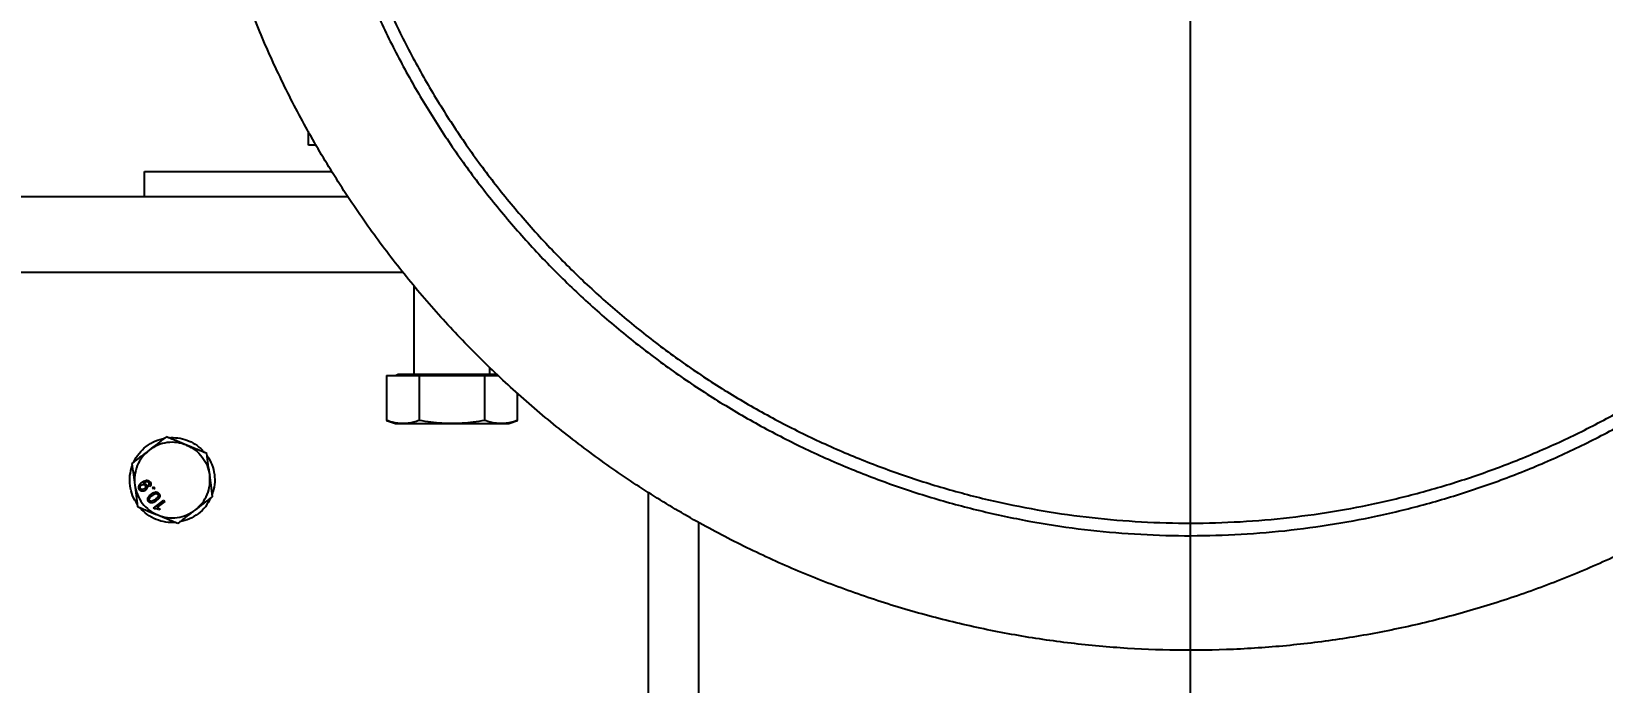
# Model space of a CAD drawing. Header units: millimetres. Extents: x 1293 to 41893, y 1011 to 26911.
# Drawn here: x 32027.9 to 32443.7, y 6806.8 to 6979.1 of the extents above; entities that cross this region are included whole.
import ezdxf

# ---------------------------------------------------------------- set-up
doc = ezdxf.new("R2010")
doc.units = ezdxf.units.MM
doc.header["$LTSCALE"] = 50
doc.layers.add('CAPA_1', color=7, linetype='Continuous')
doc.layers.add('MAQUINAS', color=11, linetype='Continuous')
doc.styles.add('SLDTEXTSTYLE0', font='TXT', dxfattribs={"width": 0.75})
doc.dimstyles.new('SLDDIMSTYLE0', dxfattribs={"dimtxt": 100, "dimasz": 100, "dimexe": 0, "dimexo": 0.0625, "dimgap": 25, "dimtad": 2, "dimdec": 0, "dimlfac": 1.5, "dimrnd": 1e-09, "dimzin": 12, "dimdsep": 46, "dimtxsty": 'SLDTEXTSTYLE0', "dimsah": 1, "dimcen": 0.09, "dimadec": 0, "dimazin": 3, "dimtfac": 1, "dimtdec": 0, "dimtofl": 0, "dimtmove": 0, "dimatfit": 3, "dimfxl": 1, "dimfrac": 2, "dimtolj": 1, "dimtzin": 12, "dimarcsym": 0})

# ---------------------------------------------------------------- blocks, each defined once
blk = doc.blocks.new('_D_33')
at = {"layer": 'CAPA_1', "transparency": 16777216}
for p, q in [((32398.05, 7082.32), (33347.97, 7082.32)), ((33297.97, 7082.32), (33297.97, 6676.03)), ((32899.11, 6676.03), (33347.97, 6676.03))]:
    blk.add_line(p, q, dxfattribs=at)
for points in [[(33297.97, 7082.32), (33282.59, 6982.32), (33313.36, 6982.32)], [(33297.97, 6676.03), (33313.36, 6776.03), (33282.59, 6776.03)]]:
    blk.add_solid(points, dxfattribs=at)
at = {"layer": 'CAPA_1', "transparency": 16777216, "insert": (33169.07, 6768.34), "char_height": 100, "attachment_point": 1, "rotation": 90, "style": 'SLDTEXTSTYLE0'}
blk.add_mtext('609', dxfattribs=at)
blk = doc.blocks.new('_D_37')
at = {"layer": 'CAPA_1', "transparency": 16777216}
for p, q in [((32334.55, 7018.82), (32334.55, 4682.7)), ((31494.97, 5040.86), (31494.97, 4682.7)), ((31494.97, 4732.7), (32334.55, 4732.7))]:
    blk.add_line(p, q, dxfattribs=at)
for points in [[(31494.97, 4732.7), (31594.97, 4717.31), (31594.97, 4748.08)], [(32334.55, 4732.7), (32234.55, 4748.08), (32234.55, 4717.31)]]:
    blk.add_solid(points, dxfattribs=at)
at = {"layer": 'CAPA_1', "transparency": 16777216, "insert": (31766.98, 4861.6), "char_height": 100, "attachment_point": 1, "style": 'SLDTEXTSTYLE0'}
blk.add_mtext('1259', dxfattribs=at)

msp = doc.modelspace()

# ---------------------------------------------------------------- linework, layer by layer
at = {"layer": 'MAQUINAS', "linetype": 'Continuous', "lineweight": 25}
for p, q in [((32101.2155525, 6948.9907578), (32101.2155525, 6952.7091515)), ((32057.8275501, 6935.3821266), (32057.8275501, 6942.0487932)), ((32057.8275501, 6942.0487932), (32107.4095005, 6942.0487932)), ((32111.7381815, 6935.3821266), (31917.8275501, 6935.3821266)), ((31631.1608663, 6915.3821266), (32126.2841045, 6915.3821266)), ((32129.2155525, 6888.3907578), (32129.2155525, 6911.8164104)), ((32149.2155525, 6888.3907578), (32149.2155525, 6890.2691802)), ((32121.8950444, 6888.0574244), (32121.8950444, 6876.1553537)), ((32121.8950444, 6888.0574244), (32151.4941557, 6888.0574244)), ((32124.2155525, 6888.0574244), (32124.9655525, 6888.3907578)), ((32130.5552985, 6888.0574244), (32130.5552985, 6876.1553537)), ((32147.8758065, 6876.1553537), (32147.8758065, 6888.0574244)), ((32156.5360606, 6876.1553537), (32156.5360606, 6883.4227421)), ((32121.8917104, 6876.1565671), (32124.2155525, 6875.3107578)), ((32154.2155525, 6875.3107578), (32156.5393946, 6876.1565671)), ((32073.1633923, 6868.2987164), (32072.8850507, 6868.0135834)), ((32073.3592241, 6868.095735), (32073.1659422, 6867.8977372)), ((32073.3592241, 6868.095735), (32073.8077958, 6867.5893071)), ((32057.5599351, 6859.5201339), (32057.4948727, 6859.4674545)), ((32059.1720131, 6858.5977145), (32058.8694275, 6858.9188308)), ((32059.9135932, 6858.2820974), (32060.2614891, 6858.5498935)), ((32060.1813893, 6857.9342015), (32059.9135932, 6858.2820974)), ((32060.5292852, 6858.2019976), (32060.1813893, 6857.9342015)), ((32060.2614891, 6858.5498935), (32060.5292852, 6858.2019976)), ((32191.1608834, 6857.1486601), (32191.1608834, 6708.7154599)), ((32060.2258615, 6852.9821248), (32062.9394498, 6855.0709341)), ((32060.3982553, 6852.7581668), (32060.2258615, 6852.9821248)), ((32063.2072459, 6854.7230382), (32061.0926909, 6853.0953402)), ((32061.0926909, 6853.0953402), (32061.9748042, 6852.777093)), ((32061.9748042, 6852.777093), (32061.6540876, 6852.5302185)), ((32062.9394498, 6855.0709341), (32063.2072459, 6854.7230382)), ((32204.4942168, 6708.7154599), (32204.4942168, 6849.2059346))]:
    msp.add_line(p, q, dxfattribs=at)
for points in [[(32558.7347121, 6937.3078323), (32561.3785996, 6941.5440253), (32566.6663746, 6950.0164113), (32573.678706, 6963.2635377), (32579.9892899, 6976.8525137), (32585.5140576, 6990.7821199), (32590.252832, 7004.9973991), (32594.186093, 7019.4566069), (32597.3027003, 7034.1134502), (32599.5925169, 7048.9220272), (32601.048427, 7063.8356874), (32601.6658259, 7078.8075222), (32601.4427774, 7093.7904205), (32600.3799817, 7108.7372418), (32598.480783, 7123.6009574), (32595.751157, 7138.3348008), (32592.1996919, 7152.8924138), (32587.8375621, 7167.2279927), (32582.6784925, 7181.2964325), (32576.7387153, 7195.0534687), (32570.0369192, 7208.4558166), (32562.5941907, 7221.4613074), (32554.4339474, 7234.0290211), (32545.5818642, 7246.1194149), (32536.0657932, 7257.694448), (32525.9156755, 7268.7177011), (32515.1634471, 7279.154491), (32503.8429384, 7288.9719796), (32491.989768, 7298.1392775), (32479.6412304, 7306.6275409), (32466.8361785, 7314.4100628), (32453.6149019, 7321.4623563), (32440.0189996, 7327.7622323), (32426.0912492, 7333.2898692), (32411.8754727, 7338.0278748), (32397.4163982, 7341.9613418), (32382.7595192, 7345.0778939), (32367.9509517, 7347.3677253), (32353.037289, 7348.8236314), (32338.0654549, 7349.4410314), (32323.0825564, 7349.2179826), (32308.1357352, 7348.155187), (32293.2720195, 7346.2559883), (32278.5381762, 7343.5263622), (32263.9805632, 7339.9748972), (32249.6449843, 7335.6127674), (32235.5765445, 7330.4536977), (32221.8195083, 7324.5139205), (32208.4171604, 7317.8121245), (32195.4116696, 7310.369396), (32182.8439559, 7302.2091526), (32170.7535621, 7293.3570695), (32159.1785289, 7283.8409985), (32148.1552758, 7273.6908808), (32137.718486, 7262.9386524), (32127.9009974, 7251.6181437), (32118.7336995, 7239.7649733), (32110.245436, 7227.4164357), (32102.4629142, 7214.6113838), (32095.4106207, 7201.3901072), (32089.1107447, 7187.7942049), (32083.5831078, 7173.8664545), (32078.8451021, 7159.650678), (32074.9116352, 7145.1916035), (32071.7950831, 7130.5347245), (32069.5052516, 7115.726157), (32068.0493455, 7100.8124943), (32067.4319456, 7085.8406602), (32067.6549943, 7070.8577617), (32068.71779, 7055.9109405), (32070.6169887, 7041.0472248), (32073.3466147, 7026.3133814), (32076.8980797, 7011.7557685), (32081.2602095, 6997.4201896), (32086.4192792, 6983.3517498), (32092.3590564, 6969.5947135), (32099.0608524, 6956.1923656), (32106.5035809, 6943.1868748), (32114.6638243, 6930.6191612), (32123.5159075, 6918.5287674), (32133.0319785, 6906.9537342), (32143.1820962, 6895.9304811), (32153.9343246, 6885.4936913), (32165.2548333, 6875.6762027), (32177.1080037, 6866.5089048), (32189.4565413, 6858.0206413), (32202.2615932, 6850.2381195), (32215.4828698, 6843.185826), (32229.0787721, 6836.8859499), (32243.0065225, 6831.3583131), (32257.2222989, 6826.6203074), (32271.6813735, 6822.6868405), (32286.3382525, 6819.5702883), (32301.1468199, 6817.2804569), (32316.0604827, 6815.8245508), (32331.0323168, 6815.2071508), (32346.0152153, 6815.4301996), (32360.9620365, 6816.4929953), (32375.8257522, 6818.3921939), (32390.5595955, 6821.12182), (32405.1172085, 6824.673285), (32419.4527874, 6829.0354148), (32433.5212273, 6834.1944844), (32447.2782632, 6840.1342618), (32460.6806121, 6846.8360572), (32473.686099, 6854.2787882), (32486.2538274, 6862.4390221), (32498.3441661, 6871.2911409), (32509.9194052, 6880.8070786), (32520.9418895, 6890.9576936), (32531.3815485, 6901.7080661), (32541.1883293, 6913.0355013), (32550.3955893, 6924.8628218), (32555.9550045, 6933.1594955), (32558.7347121, 6937.3078323)], [(32533.2654109, 6953.782838), (32530.8015004, 6950.1057854), (32525.8736792, 6942.7516801), (32517.7124375, 6932.2680377), (32509.0197854, 6922.2274897), (32499.766155, 6912.6984454), (32489.995913, 6903.7010214), (32479.7357135, 6895.2661702), (32469.018934, 6887.4197228), (32457.8789999, 6880.1865567), (32446.3510402, 6873.5893794), (32434.4713052, 6867.6489616), (32422.2771785, 6862.3839903), (32409.8070258, 6857.8110322), (32397.1000832, 6853.9444752), (32384.1963314, 6850.796485), (32371.1363703, 6848.3769663), (32357.9612915, 6846.6935318), (32344.7125487, 6845.7514782), (32331.4318271, 6845.5537695), (32318.160913, 6846.1010279), (32304.9415615, 6847.3915315), (32291.8153656, 6849.4212197), (32278.8236252, 6852.1837066), (32266.0072171, 6855.6703003), (32253.4064664, 6859.8700307), (32241.0610197, 6864.7696838), (32229.0097205, 6870.3538436), (32217.2904866, 6876.6049402), (32205.9401909, 6883.5033054), (32194.9945458, 6891.0272343), (32184.4879903, 6899.1530539), (32174.4535819, 6907.8551974), (32164.9228925, 6917.1062845), (32155.9259093, 6926.877208), (32147.49094, 6937.1372249), (32139.6445242, 6947.8540533), (32132.4113497, 6958.9939743), (32125.8141746, 6970.5219375), (32119.8737562, 6982.4016715), (32114.6087851, 6994.5957985), (32110.0358269, 7007.0659512), (32106.16927, 7019.7728938), (32103.0212797, 7032.6766456), (32100.601761, 7045.7366066), (32098.9183265, 7058.9116854), (32097.9762729, 7072.1604283), (32097.7785642, 7085.4411498), (32098.3258226, 7098.712064), (32099.6163262, 7111.9314154), (32101.6460145, 7125.0576113), (32104.4085014, 7138.0493518), (32107.895095, 7150.8657599), (32112.0948254, 7163.4665106), (32116.9944785, 7175.8119572), (32122.5786383, 7187.8632564), (32128.8297349, 7199.5824904), (32135.7281001, 7210.932786), (32143.252029, 7221.8784311), (32151.3778486, 7232.3849867), (32160.0799921, 7242.4193951), (32169.3310792, 7251.9500845), (32179.1020027, 7260.9470677), (32189.3620196, 7269.382037), (32200.0788481, 7277.2284528), (32211.218769, 7284.4616273), (32222.7467322, 7291.0588024), (32234.6264663, 7296.9992208), (32246.8205933, 7302.2641919), (32259.2907459, 7306.83715), (32271.9976885, 7310.703707), (32284.9014403, 7313.8516972), (32297.9614013, 7316.271216), (32311.1364801, 7317.9546505), (32324.385223, 7318.8967041), (32337.6659446, 7319.0944127), (32350.9368587, 7318.5471543), (32364.1562102, 7317.2566508), (32377.2824061, 7315.2269625), (32390.2741465, 7312.4644756), (32403.0905546, 7308.9778819), (32415.6913053, 7304.7781516), (32428.036752, 7299.8784984), (32440.0880512, 7294.2943386), (32451.8072851, 7288.043242), (32463.1575808, 7281.1448768), (32474.1032259, 7273.6209479), (32484.6097814, 7265.4951283), (32494.6441898, 7256.7929849), (32504.1748792, 7247.5418977), (32513.1718624, 7237.7709743), (32521.6068317, 7227.5109574), (32529.4532475, 7216.7941289), (32536.686422, 7205.6542079), (32543.2835971, 7194.1262448), (32549.2240155, 7182.2465107), (32554.4889866, 7170.0523837), (32559.0619447, 7157.5822311), (32562.9285017, 7144.8752885), (32566.076492, 7131.9715367), (32568.4960107, 7118.9115756), (32570.1794452, 7105.7364968), (32571.1214989, 7092.4877539), (32571.3192072, 7079.2070325), (32570.7719498, 7065.9361178), (32569.4814427, 7052.7167686), (32567.4517676, 7039.5905642), (32564.6892317, 7026.5988554), (32561.2028206, 7013.7823292), (32557.0024088, 7001.1820193), (32552.1052989, 6988.8349276), (32546.5116478, 6976.7897679), (32540.2959733, 6965.0476209), (32535.6089317, 6957.5377656), (32533.2654109, 6953.782838)], [(32530.4665867, 6955.5932782), (32528.037379, 6951.968015), (32523.1789638, 6944.7174887), (32515.1326691, 6934.3815032), (32506.5624487, 6924.4823714), (32497.4391512, 6915.087539), (32487.8065182, 6906.2168393), (32477.6908286, 6897.9007888), (32467.1249896, 6890.1648547), (32456.141956, 6883.0335643), (32444.776362, 6876.5293049), (32433.0639472, 6870.6725549), (32421.0415687, 6865.4817382), (32408.747052, 6860.973188), (32396.2190804, 6857.1610895), (32383.4970716, 6854.0574372), (32370.6210537, 6851.6719962), (32357.6315394, 6850.012272), (32344.5693985, 6849.0834868), (32331.4757294, 6848.8885628), (32318.3917295, 6849.4281133), (32305.3585661, 6850.7004407), (32292.4172462, 6852.7015419), (32279.608488, 6855.4251205), (32266.9725927, 6858.8626072), (32254.5493173, 6863.0031865), (32242.3777502, 6867.8338304), (32230.4961876, 6873.3393401), (32218.9420133, 6879.502393), (32207.751581, 6886.3035981), (32196.9600999, 6893.7215562), (32186.601524, 6901.7329277), (32176.7084453, 6910.3125057), (32167.311991, 6919.4332959), (32158.4417258, 6929.0666007), (32150.1255589, 6939.1821103), (32142.3896561, 6949.7479975), (32135.2583572, 6960.7310182), (32128.7541001, 6972.0966157), (32122.8973495, 6983.8090296), (32117.706533, 6995.8314083), (32113.1979827, 7008.125925), (32109.3858843, 7020.6538965), (32106.2822319, 7033.3759054), (32103.8967909, 7046.2519233), (32102.2370668, 7059.2414376), (32101.3082815, 7072.3035785), (32101.1133575, 7085.3972476), (32101.652908, 7098.4812474), (32102.9252355, 7111.5144109), (32104.9263366, 7124.4557308), (32107.6499152, 7137.2644889), (32111.087402, 7149.9003843), (32115.2279812, 7162.3236596), (32120.0586251, 7174.4952267), (32125.5641348, 7186.3767893), (32131.7271878, 7197.9309636), (32138.5283929, 7209.121396), (32145.946351, 7219.912877), (32153.9577224, 7230.2714529), (32162.5373004, 7240.1645317), (32171.6580906, 7249.560986), (32181.2913954, 7258.4312511), (32191.406905, 7266.747418), (32201.9727923, 7274.4833209), (32212.9558129, 7281.6146197), (32224.3214104, 7288.1188769), (32236.0338243, 7293.9756274), (32248.056203, 7299.166444), (32260.3507197, 7303.6749943), (32272.8786913, 7307.4870927), (32285.6007001, 7310.590745), (32298.476718, 7312.976186), (32311.4662323, 7314.6359102), (32324.5283732, 7315.5646954), (32337.6220423, 7315.7596195), (32350.7060422, 7315.2200689), (32363.7392056, 7313.9477415), (32376.6805255, 7311.9466404), (32389.4892837, 7309.2230617), (32402.125179, 7305.785575), (32414.5484543, 7301.6449958), (32426.7200214, 7296.8143518), (32438.601584, 7291.3088422), (32450.1557584, 7285.1457892), (32461.3461907, 7278.3445841), (32472.1376718, 7270.926626), (32482.4962476, 7262.9152546), (32492.3893264, 7254.3356765), (32501.7857807, 7245.2148864), (32510.6560459, 7235.5815815), (32518.9722128, 7225.4660719), (32526.7081156, 7214.9001847), (32533.8394145, 7203.917164), (32540.3436716, 7192.5515666), (32546.2004222, 7180.8391527), (32551.3912387, 7168.816774), (32555.899789, 7156.5222573), (32559.7118874, 7143.9942857), (32562.8155398, 7131.2722769), (32565.2009808, 7118.3962589), (32566.8607049, 7105.4067446), (32567.7894902, 7092.3446037), (32567.984414, 7079.2509348), (32567.4448644, 7066.1669343), (32566.1725335, 7053.1337731), (32564.1714453, 7040.1924449), (32561.4478184, 7027.3837179), (32558.0105117, 7014.7477061), (32553.8692606, 7002.3248654), (32549.0411241, 6990.1516764), (32543.5262568, 6978.2761668), (32537.398127, 6966.6994022), (32532.7771001, 6959.2953195), (32530.4665867, 6955.5932782)], [(32124.2155525, 6875.3107578), (32124.2400999, 6875.3107578), (32124.2891946, 6875.3107578), (32124.6909466, 6875.3107578), (32125.3070098, 6875.3107578), (32125.9191176, 6875.3107578), (32126.2251715, 6875.3107578)], [(32126.2251715, 6875.3107578), (32126.5738692, 6875.3107578), (32127.2712646, 6875.3107578), (32128.5812846, 6875.3107578), (32130.0573017, 6875.3107578), (32131.694295, 6875.3107578), (32133.4588334, 6875.3107578), (32135.3221777, 6875.3107578), (32137.2520569, 6875.3107578), (32138.561054, 6875.3107578), (32139.2155525, 6875.3107578)], [(32139.2155525, 6875.3107578), (32139.8700511, 6875.3107578), (32141.1790481, 6875.3107578), (32143.1089273, 6875.3107578), (32144.9722717, 6875.3107578), (32146.73681, 6875.3107578), (32148.3738033, 6875.3107578), (32149.8498204, 6875.3107578), (32151.1598404, 6875.3107578), (32151.8572359, 6875.3107578), (32152.2059336, 6875.3107578)], [(32152.2059336, 6875.3107578), (32152.5119875, 6875.3107578), (32153.1240952, 6875.3107578), (32153.7401584, 6875.3107578), (32154.1419104, 6875.3107578), (32154.1910051, 6875.3107578), (32154.2155525, 6875.3107578)], [(32054.9655797, 6865.1537433), (32055.4009057, 6865.9386883), (32056.2715577, 6867.5085784), (32058.2375012, 6869.3763456), (32060.5461099, 6870.7989539), (32062.2865112, 6871.238946), (32063.1567119, 6871.458942)], [(32068.9735871, 6869.6267623), (32068.1411538, 6869.8986945), (32066.4762873, 6870.4425588), (32063.8271708, 6870.3943584), (32061.2578119, 6869.7474144), (32059.7933678, 6868.7866999), (32059.0611458, 6868.3063427)], [(32064.1955729, 6871.5973269), (32065.019747, 6871.6161784), (32066.6680954, 6871.6538814), (32069.0740451, 6871.0207052), (32071.3168334, 6869.9439477), (32072.5478727, 6868.8471269), (32073.1633923, 6868.2987164)], [(32068.9735871, 6869.6267623), (32069.7556997, 6869.2328181), (32071.3199249, 6868.4449296), (32073.1648742, 6866.5432715), (32074.5311753, 6864.2731695), (32074.8926082, 6862.5594207), (32075.0733247, 6861.7025462)], [(32059.0611458, 6868.3063427), (32058.409429, 6867.7214004), (32057.1059955, 6866.5515159), (32055.82318, 6864.2332135), (32055.0987704, 6861.6846114), (32055.1985516, 6859.9360084), (32055.2484422, 6859.0617069)], [(32074.3908766, 6866.8257102), (32074.8529959, 6866.0562343), (32075.7772346, 6864.5172825), (32076.4117967, 6861.8808419), (32076.4895073, 6859.170224), (32076.000351, 6857.4429962), (32075.7557728, 6856.5793823)], [(32055.9308902, 6853.9385429), (32055.4687709, 6854.7080188), (32054.5445322, 6856.2469706), (32053.9099701, 6858.8834112), (32053.8322595, 6861.5940291), (32054.3214159, 6863.3212569), (32054.5659941, 6864.1848708)], [(32071.2606211, 6852.4579104), (32071.9123378, 6853.0428527), (32073.2157714, 6854.2127372), (32074.4985869, 6856.5310396), (32075.2229964, 6859.0796417), (32075.1232153, 6860.8282447), (32075.0733247, 6861.7025462)], [(32055.2484422, 6859.0617069), (32055.4291586, 6858.2048324), (32055.7905916, 6856.4910836), (32057.1568926, 6854.2209816), (32059.001842, 6852.3193235), (32060.5660672, 6851.531435), (32061.3481798, 6851.1374908)], [(32066.126194, 6849.1669262), (32065.2287486, 6849.151457), (32063.4338579, 6849.1205188), (32060.8333523, 6849.8891922), (32058.4470331, 6851.1772018), (32057.1957881, 6852.4644375), (32056.5701656, 6853.1080554)], [(32075.3561872, 6855.6105098), (32074.9208611, 6854.8255648), (32074.0502091, 6853.2556747), (32072.0842656, 6851.3879075), (32069.775657, 6849.9652992), (32068.0352556, 6849.5253071), (32067.165055, 6849.3053111)], [(32061.3481798, 6851.1374908), (32062.180613, 6850.8655586), (32063.8454795, 6850.3216943), (32066.4945961, 6850.3698947), (32069.063955, 6851.0168387), (32070.528399, 6851.9775532), (32071.2606211, 6852.4579104)]]:
    msp.add_open_spline(points, degree=3, dxfattribs=at)
for points, knots in [([(32103.3434995, 6948.9907578), (32103.0711943, 6948.9907578), (32102.4514274, 6948.9907578), (32101.7850326, 6948.9907578), (32101.3037591, 6948.9907578), (32101.2449547, 6948.9907578), (32101.2155525, 6948.9907578)], [0, 0, 0, 0, 0.2071250258, 0.4714166839, 0.7357083419, 1, 1, 1, 1]), ([(32124.9655525, 6888.3907578), (32125.0185869, 6888.3907578), (32125.1246557, 6888.3907578), (32125.9719983, 6888.3907578), (32127.2889663, 6888.3907578), (32129.0747999, 6888.3907578), (32131.2475193, 6888.3907578), (32133.7271829, 6888.3907578), (32136.4176308, 6888.3907578), (32139.2153863, 6888.3907578), (32142.014139, 6888.3907578), (32144.7015954, 6888.3907578), (32147.1922278, 6888.3907578), (32149.3240632, 6888.3907578), (32150.6588978, 6888.3907578), (32151.1221172, 6888.3907578), (32151.1507478, 6888.3907578)], [0, 0, 0, 0, 0.0765352208, 0.1530704417, 0.2296056625, 0.3061408833, 0.3826761042, 0.459211325, 0.5357465458, 0.6122817667, 0.6888169875, 0.7653522083, 0.8418874292, 0.91842265, 0.9949578708, 1, 1, 1, 1]), ([(32126.2251715, 6875.3107578), (32125.7735408, 6875.3286052), (32124.8393469, 6875.3655225), (32123.3932784, 6875.6537009), (32122.4061088, 6875.9842343), (32121.8950444, 6876.1553537)], [0, 0, 0, 0, 0.3109996433, 0.6432998493, 1, 1, 1, 1]), ([(32130.5552985, 6876.1553537), (32130.0445977, 6875.9842353), (32129.0581306, 6875.653704), (32127.6108752, 6875.3655232), (32126.6767648, 6875.3286055), (32126.2251715, 6875.3107578)], [0, 0, 0, 0, 0.3566987229, 0.6889975735, 1, 1, 1, 1]), ([(32139.2155525, 6875.3107578), (32138.3123325, 6875.3286052), (32136.4440303, 6875.3655225), (32133.550703, 6875.6537009), (32131.5770645, 6875.9842343), (32130.5552985, 6876.1553537)], [0, 0, 0, 0, 0.3109996437, 0.6432998496, 1, 1, 1, 1]), ([(32147.8758065, 6876.1553537), (32146.8540446, 6875.9842353), (32144.8804139, 6875.653704), (32141.9870869, 6875.3655232), (32140.1187806, 6875.3286055), (32139.2155525, 6875.3107578)], [0, 0, 0, 0, 0.3566987227, 0.6889975724, 1, 1, 1, 1]), ([(32152.2059336, 6875.3107578), (32151.7543442, 6875.3286052), (32150.820236, 6875.3655225), (32149.3729771, 6875.6537009), (32148.3865082, 6875.9842343), (32147.8758065, 6876.1553537)], [0, 0, 0, 0, 0.3109996438, 0.6432998498, 1, 1, 1, 1]), ([(32156.5360606, 6876.1553537), (32156.0249993, 6875.9842353), (32155.0378358, 6875.653704), (32153.5917642, 6875.3655232), (32152.6575683, 6875.3286055), (32152.2059336, 6875.3107578)], [0, 0, 0, 0, 0.3566987226, 0.6889975729, 1, 1, 1, 1]), ([(32063.6361941, 6871.8280278), (32062.8365324, 6871.212481), (32061.335584, 6870.0571122), (32059.7854251, 6868.8638633), (32059.0611458, 6868.3063427)], [0, 0, 0, 0, 0.53277091955, 1, 1, 1, 1]), ([(32068.9735871, 6869.6267623), (32068.1286204, 6869.9752463), (32066.320157, 6870.7210988), (32064.5691041, 6871.4432739), (32063.6361941, 6871.8280278)], [0, 0, 0, 0, 0.4672290805, 1, 1, 1, 1]), ([(32074.31098, 6867.4254969), (32073.37807, 6867.8102508), (32071.6270171, 6868.5324258), (32069.8185537, 6869.2782784), (32068.9735871, 6869.6267623)], [0, 0, 0, 0, 0.5327709195, 1, 1, 1, 1]), ([(32059.0611458, 6868.3063427), (32058.3368665, 6867.748822), (32056.7867076, 6866.5555731), (32055.2857592, 6865.4002043), (32054.4860975, 6864.7846575)], [0, 0, 0, 0, 0.4672290805, 1, 1, 1, 1]), ([(32075.0733247, 6861.7025462), (32074.9526373, 6862.6085508), (32074.6943329, 6864.5476523), (32074.4442284, 6866.4251961), (32074.31098, 6867.4254969)], [0, 0, 0, 0, 0.4672290805, 1, 1, 1, 1]), ([(32054.4860975, 6864.7846575), (32054.6193459, 6863.7843567), (32054.8694503, 6861.9068129), (32055.1277548, 6859.9677115), (32055.2484422, 6859.0617069)], [0, 0, 0, 0, 0.5327709195, 1, 1, 1, 1]), ([(32075.8356694, 6855.9795956), (32075.702421, 6856.9798964), (32075.4523165, 6858.8574402), (32075.194012, 6860.7965416), (32075.0733247, 6861.7025462)], [0, 0, 0, 0, 0.5327709195, 1, 1, 1, 1]), ([(32055.2484422, 6859.0617069), (32055.3691295, 6858.1557023), (32055.627434, 6856.2166008), (32055.8775384, 6854.339057), (32056.0107868, 6853.3387562)], [0, 0, 0, 0, 0.4672290805, 1, 1, 1, 1]), ([(32056.5060067, 6857.8146168), (32056.4535889, 6857.8935522), (32056.348769, 6858.0513992), (32056.2793137, 6858.3302816), (32056.2780621, 6858.6153625), (32056.3817383, 6858.9818158), (32056.6689771, 6859.3701418), (32056.9621528, 6859.6062118), (32057.1091182, 6859.7245509)], [0, 0, 0, 0, 0.1250635897, 0.2500895576, 0.3751100052, 0.5001693996, 0.7494409524, 1, 1, 1, 1]), ([(32058.046931, 6857.6762688), (32057.9257334, 6857.5955329), (32057.7431365, 6857.4738958), (32057.459175, 6857.4065617), (32057.2402598, 6857.4003853), (32057.0268007, 6857.4394911), (32056.7554019, 6857.548497), (32056.6059256, 6857.7079973), (32056.5060067, 6857.8146168)], [0, 0, 0, 0, 0.2498688585, 0.3764535287, 0.5003476657, 0.6272386366, 0.7508240847, 1, 1, 1, 1]), ([(32056.7781068, 6858.1089048), (32056.7291289, 6858.1870474), (32056.6559349, 6858.3038261), (32056.6362508, 6858.487601), (32056.6536472, 6858.6236443), (32056.6995341, 6858.7541155), (32056.7940955, 6858.9118456), (32056.898662, 6859.0020574), (32056.9681365, 6859.0619945)], [0, 0, 0, 0, 0.2490168506, 0.3721383925, 0.4993654558, 0.6235619335, 0.7498926933, 1, 1, 1, 1]), ([(32057.7976169, 6858.0383914), (32057.717867, 6857.9850357), (32057.5585771, 6857.8784648), (32057.3132659, 6857.8410203), (32057.1243555, 6857.8671429), (32056.9434034, 6857.9352326), (32056.8446072, 6858.0390348), (32056.7781068, 6858.1089048)], [0, 0, 0, 0, 0.2502503989, 0.4998417518, 0.6295762976, 0.7506653539, 1, 1, 1, 1]), ([(32056.9681365, 6859.0619945), (32057.0438873, 6859.113136), (32057.1585005, 6859.1905146), (32057.335341, 6859.2389192), (32057.4730585, 6859.2454896), (32057.6068901, 6859.2217318), (32057.7769739, 6859.1518247), (32057.8703806, 6859.051224), (32057.9328583, 6858.9839345)], [0, 0, 0, 0, 0.24997649069, 0.37822216717, 0.50034233219, 0.62745243068, 0.75081109269, 1, 1, 1, 1]), ([(32057.1091182, 6859.7245509), (32057.2754774, 6859.8458893), (32057.6076305, 6860.0881538), (32058.0917549, 6860.2954557), (32058.5060115, 6860.3287372), (32058.811101, 6860.2640992), (32059.085925, 6860.1156753), (32059.2224813, 6859.9605226), (32059.2907882, 6859.8829136)], [0, 0, 0, 0, 0.2504849429, 0.5001185141, 0.6278991852, 0.7500923696, 0.8749936752, 1, 1, 1, 1]), ([(32057.4948727, 6859.4674545), (32057.5733721, 6859.4705156), (32057.7308639, 6859.4766568), (32057.9591547, 6859.4085006), (32058.1701822, 6859.2961652), (32058.2751782, 6859.1779345), (32058.3275588, 6859.1189514)], [0, 0, 0, 0, 0.2489431768, 0.4994502947, 0.7502849385, 1, 1, 1, 1]), ([(32058.9638736, 6859.6598356), (32058.9196635, 6859.7090829), (32058.8312802, 6859.8075365), (32058.6504703, 6859.896122), (32058.4520745, 6859.9268143), (32058.0629032, 6859.8397325), (32057.7833896, 6859.6621226), (32057.5599351, 6859.5201339)], [0, 0, 0, 0, 0.1252073258, 0.2503100191, 0.3753386279, 0.5006201474, 1, 1, 1, 1]), ([(32057.9328583, 6858.9839345), (32057.9824024, 6858.9082558), (32058.0566331, 6858.7948683), (32058.089354, 6858.6165348), (32058.0832615, 6858.4817351), (32058.0480893, 6858.3509065), (32057.9662836, 6858.189382), (32057.864935, 6858.0986547), (32057.7976169, 6858.0383914)], [0, 0, 0, 0, 0.24952054608, 0.37385078373, 0.49988878406, 0.62409559318, 0.75031544223, 1, 1, 1, 1]), ([(32058.3275588, 6859.1189514), (32058.3664168, 6859.0622905), (32058.4441065, 6858.9490071), (32058.5091939, 6858.7526227), (32058.5304558, 6858.5471402), (32058.5064989, 6858.3421055), (32058.442249, 6858.1449283), (32058.3063968, 6857.9042466), (32058.1505088, 6857.7672767), (32058.046931, 6857.6762688)], [0, 0, 0, 0, 0.1250740585, 0.2500636243, 0.3732612247, 0.5001992382, 0.6242961009, 0.7503685137, 1, 1, 1, 1]), ([(32058.8694275, 6858.9188308), (32058.9185312, 6858.9771936), (32059.0072126, 6859.0825971), (32059.0734251, 6859.2452283), (32059.0817105, 6859.3763101), (32059.0625838, 6859.4785051), (32059.0240539, 6859.5755172), (32058.9839328, 6859.6317306), (32058.9638736, 6859.6598356)], [0, 0, 0, 0, 0.2764767993, 0.4993179598, 0.6237184282, 0.7494961879, 0.8747561628, 1, 1, 1, 1]), ([(32059.2907882, 6859.8829136), (32059.3567709, 6859.7825569), (32059.4559905, 6859.6316486), (32059.5066742, 6859.3961386), (32059.5070195, 6859.1575457), (32059.4117147, 6858.8647204), (32059.2519977, 6858.6868101), (32059.1720131, 6858.5977145)], [0, 0, 0, 0, 0.2498594906, 0.3757183909, 0.500481002, 0.7498462328, 1, 1, 1, 1]), ([(32059.5926671, 6856.6499757), (32059.7491347, 6856.7639532), (32060.0616925, 6856.9916334), (32060.5090704, 6857.1949642), (32060.8952663, 6857.2487387), (32061.1862684, 6857.2023213), (32061.4446946, 6857.0573037), (32061.5716975, 6856.9106099), (32061.6352591, 6856.8371934)], [0, 0, 0, 0, 0.2504758129, 0.5003473544, 0.6257683408, 0.7501761831, 0.8749696966, 1, 1, 1, 1]), ([(32059.859376, 6856.3012429), (32060.0830202, 6856.4691422), (32060.3626205, 6856.6790502), (32060.7611611, 6856.8163798), (32060.9717947, 6856.8116748), (32061.1766729, 6856.7482825), (32061.2736734, 6856.6468642), (32061.3221527, 6856.596177)], [0, 0, 0, 0, 0.5004095025, 0.6256126137, 0.7505796735, 0.875343692, 1, 1, 1, 1]), ([(32061.6352591, 6856.8371934), (32061.7142409, 6856.7152307), (32061.832865, 6856.532053), (32061.864281, 6856.2794412), (32061.860433, 6856.1358216), (32061.8470406, 6856.0651588), (32061.8403445, 6856.029828)], [0, 0, 0, 0, 0.4987953461, 0.7491482596, 0.8745764119, 1, 1, 1, 1]), ([(32056.0107868, 6853.3387562), (32056.9436969, 6852.9540023), (32058.6947497, 6852.2318273), (32060.5032131, 6851.4859747), (32061.3481798, 6851.1374908)], [0, 0, 0, 0, 0.5327709195, 1, 1, 1, 1]), ([(32058.8868812, 6854.7216045), (32058.8326734, 6854.8022663), (32058.7243023, 6854.9635238), (32058.6504925, 6855.2501699), (32058.674206, 6855.5448688), (32058.9217364, 6856.076597), (32059.2946599, 6856.3952981), (32059.5926671, 6856.6499757)], [0, 0, 0, 0, 0.125373348, 0.2506437386, 0.375697515, 0.5011131747, 1, 1, 1, 1]), ([(32060.9316475, 6854.910496), (32060.7749826, 6854.7965196), (32060.4620392, 6854.5688479), (32060.0106815, 6854.3623784), (32059.6231622, 6854.3104673), (32059.3329887, 6854.3597667), (32059.0779278, 6854.5015876), (32058.9506055, 6854.6482171), (32058.8868812, 6854.7216045)], [0, 0, 0, 0, 0.2504817087, 0.5003455958, 0.6317049057, 0.7502211388, 0.8749866995, 1, 1, 1, 1]), ([(32059.2029165, 6854.9588158), (32059.1654071, 6855.0183751), (32059.0903899, 6855.1374909), (32059.0791177, 6855.3527688), (32059.130704, 6855.557638), (32059.3630056, 6855.9103545), (32059.6387845, 6856.1275285), (32059.859376, 6856.3012429)], [0, 0, 0, 0, 0.1247447425, 0.2494837578, 0.3744708184, 0.4996480989, 1, 1, 1, 1]), ([(32059.6666619, 6854.7409773), (32059.622165, 6854.7425872), (32059.5332001, 6854.7458059), (32059.4051857, 6854.7872052), (32059.2901412, 6854.8576085), (32059.2319949, 6854.925076), (32059.2029165, 6854.9588158)], [0, 0, 0, 0, 0.2501584562, 0.5001555724, 0.7500324303, 1, 1, 1, 1]), ([(32060.6627642, 6855.2575551), (32060.5100251, 6855.146345), (32060.2809295, 6854.9795396), (32059.9452486, 6854.7986629), (32059.7594425, 6854.760189), (32059.6666619, 6854.7409773)], [0, 0, 0, 0, 0.5003723119, 0.7505151407, 1, 1, 1, 1]), ([(32061.6540876, 6852.5302185), (32061.4532079, 6852.6167657), (32061.0521431, 6852.789561), (32060.6159661, 6852.7686194), (32060.3982553, 6852.7581668)], [0, 0, 0, 0, 0.5008657323, 1, 1, 1, 1]), ([(32061.3221527, 6856.596177), (32061.3591234, 6856.5364322), (32061.4330853, 6856.4169096), (32061.440319, 6856.2024346), (32061.3924831, 6855.9972586), (32061.1563386, 6855.6475562), (32060.8821084, 6855.4308713), (32060.6627642, 6855.2575551)], [0, 0, 0, 0, 0.1246963828, 0.2494616582, 0.3744323466, 0.4996371137, 1, 1, 1, 1]), ([(32061.8403445, 6856.029828), (32061.795739, 6855.9159012), (32061.7064629, 6855.6878814), (32061.4011622, 6855.3006984), (32061.1194453, 6855.0665703), (32060.9316475, 6854.910496)], [0, 0, 0, 0, 0.249753552, 0.499871473, 1, 1, 1, 1]), ([(32071.2606211, 6852.4579104), (32071.9849004, 6853.0154311), (32073.5350593, 6854.20868), (32075.0360077, 6855.3640488), (32075.8356694, 6855.9795956)], [0, 0, 0, 0, 0.4672290805, 1, 1, 1, 1]), ([(32061.3481798, 6851.1374908), (32062.1931465, 6850.7890068), (32064.0016098, 6850.0431543), (32065.7526627, 6849.3209792), (32066.6855728, 6848.9362253)], [0, 0, 0, 0, 0.4672290805, 1, 1, 1, 1]), ([(32066.6855728, 6848.9362253), (32067.4852344, 6849.5517721), (32068.9861828, 6850.7071409), (32070.5363417, 6851.9003898), (32071.2606211, 6852.4579104)], [0, 0, 0, 0, 0.5327709195, 1, 1, 1, 1])]:
    msp.add_open_spline(points, degree=3, knots=knots, dxfattribs=at)

# ---------------------------------------------------------------- dimensions: what is measured, and where the dimension line sits
at = {"layer": 'CAPA_1'}
for base, p1, p2, angle, picture, middle in [((32334.5488858, 4732.6981266), (31494.9728899, 5104.3581266), (32334.5488858, 7082.3240911), 0, '_D_37', (31914.7608879, 4732.6981266)), ((33297.9717979, 6676.0314599), (32334.5488858, 7082.3240911), (32835.610707, 6676.0314599), 90, '_D_33', (33297.9717979, 6879.1777755))]:
    dim = msp.add_linear_dim(base=base, p1=p1, p2=p2, angle=angle, dimstyle='SLDDIMSTYLE0', dxfattribs=at)
    dim.commit()
    dim.dimension.update_dxf_attribs({"geometry": picture, "text_midpoint": middle, "dimtype": 160})

doc.saveas('drawing.dxf')
